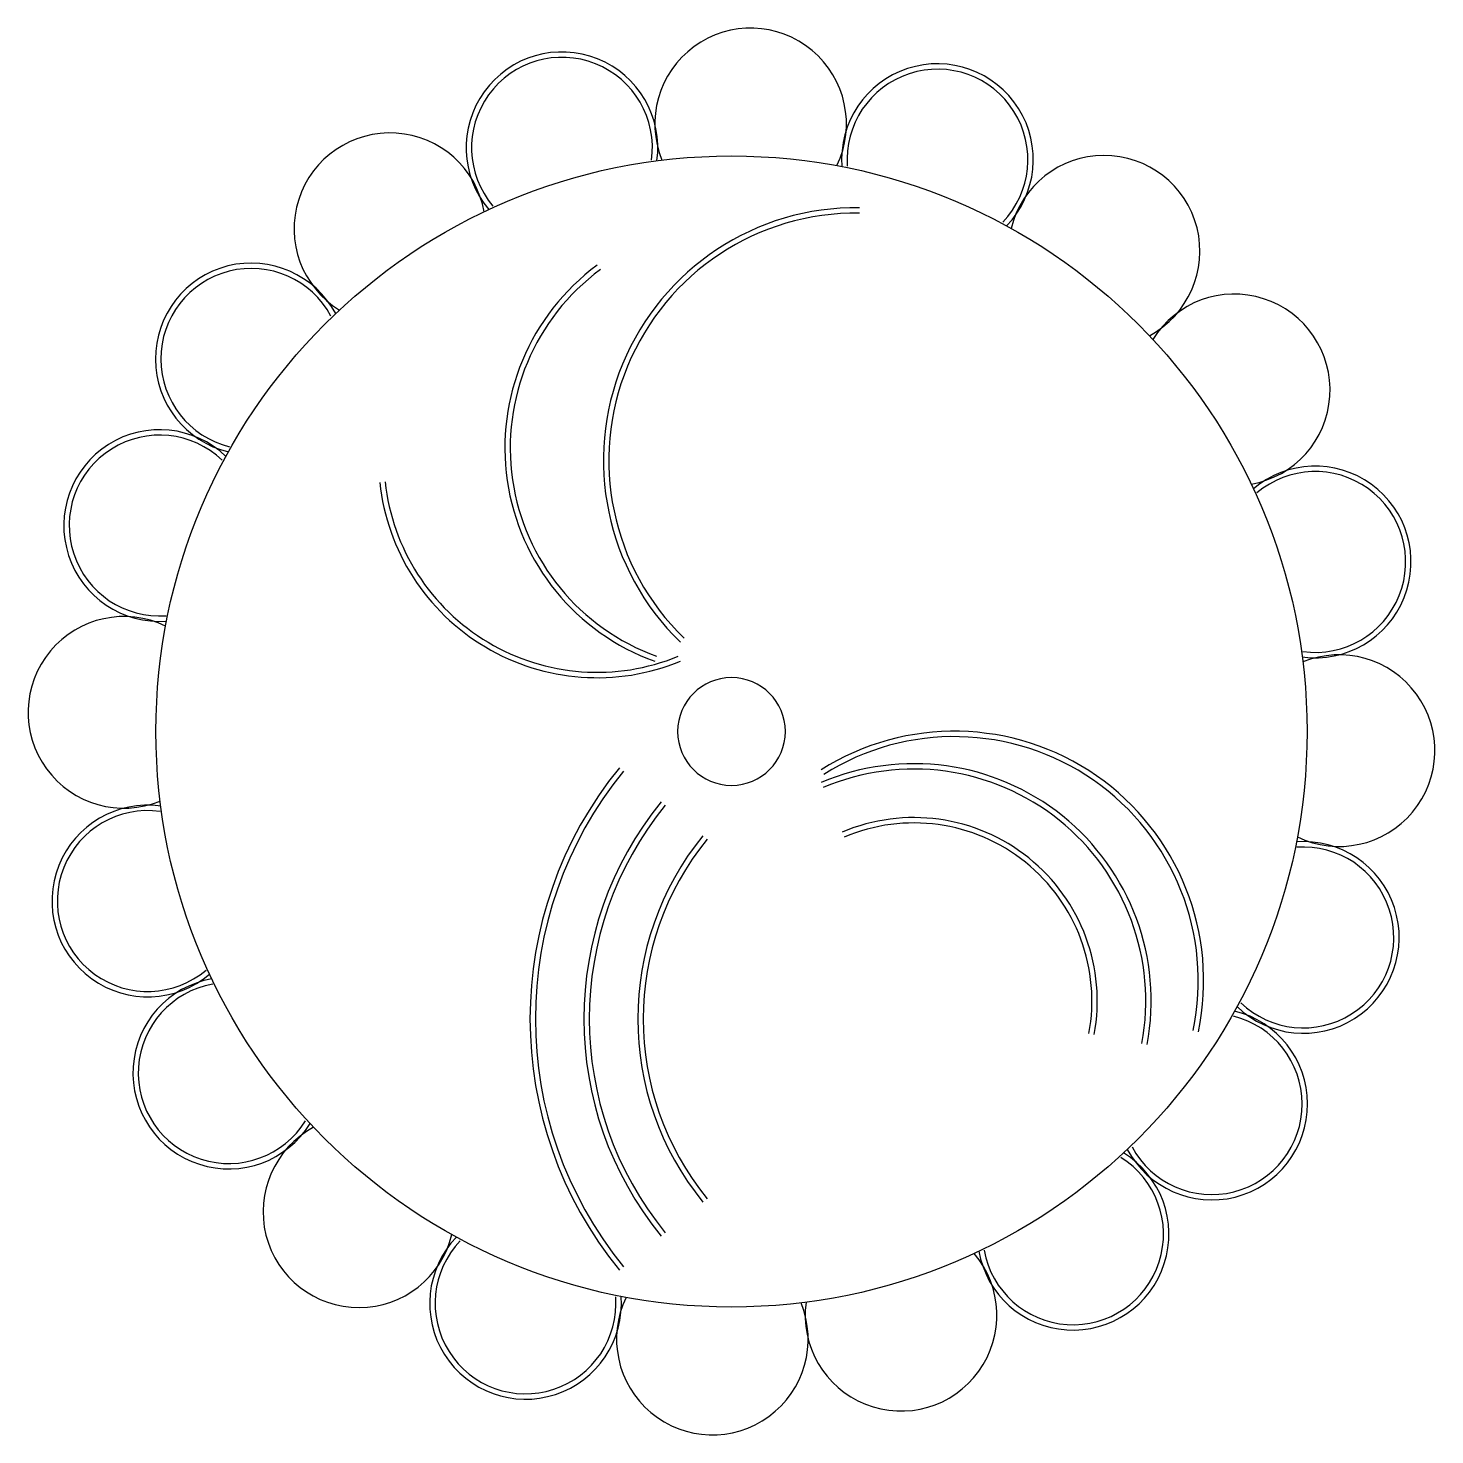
# Model space of a CAD drawing. Extents: x 28.175 to 28.437, y -6.542 to -6.281.
import ezdxf

# ---------------------------------------------------------------- set-up
doc = ezdxf.new("R2010")
doc.units = 0
doc.header["$MEASUREMENT"] = 0
doc.layers.add('TESTE', color=7, linetype='CONTINUOUS')

msp = doc.modelspace()

# ---------------------------------------------------------------- linework, layer by layer
at = {"layer": 'TESTE', "color": 4}
msp.add_circle((28.30599220619377, -6.411193267282147), 0.1068346696618816, dxfattribs=at)
for centre, radius, start, end in [((28.30954906039988, -6.298423395830234), 0.01778412429262577, 334.1921821458143, 202.1947039473514), ((28.27452716883189, -6.302843617799834), 0.01778412429262577, 352.192182145808, 220.1947039473517), ((28.27452716883189, -6.302843617799834), 0.01678412429262577, 352.192182145808, 220.1947039473517), ((28.34422278229613, -6.305041874592241), 0.01778412429262577, 316.1921821458079, 184.1947039473517), ((28.34422278229613, -6.305041874592241), 0.01678412429262577, 316.1921821458079, 184.1947039473517), ((28.24258529435068, -6.317869858377161), 0.01778412429262577, 10.19218214580793, 238.1947039473517), ((28.37515422903538, -6.322051191270976), 0.01778412429262577, 298.1921821458079, 166.1947039473517), ((28.32914339268353, -6.360892048054872), 0.04692260784859219, 89.27969633376162, 225.9110648110117), ((28.32914339268353, -6.360892048054872), 0.04592260784859219, 89.27969633376162, 225.9110648110117), ((28.2168501301826, -6.342031244440534), 0.01778412429262577, 28.19218214580793, 256.1947039473517), ((28.2168501301826, -6.342031244440534), 0.01678412429262577, 28.19218214580793, 256.1947039473517), ((28.30602085616195, -6.358546817533078), 0.04209823573773187, 126.3573853245367, 250.1812387159909), ((28.30602085616195, -6.358546817533078), 0.04109823573773187, 126.3573853245367, 250.1812387159909), ((28.39931561509876, -6.347786355439052), 0.01778412429262577, 280.1921821458079, 148.1947039473517), ((28.19984081350387, -6.37296269117979), 0.01778412429262577, 46.19218214580793, 274.1947039473516), ((28.19984081350387, -6.37296269117979), 0.01678412429262577, 46.19218214580793, 274.1947039473516), ((28.41434185567608, -6.379728229920264), 0.01778412429262577, 262.192182145808, 130.1947039473517), ((28.41434185567608, -6.379728229920264), 0.01678412429262577, 262.192182145808, 130.1947039473517), ((28.2810509403366, -6.360628121392271), 0.04057775726334559, 186.1203121046993, 292.3724144844304), ((28.2810509403366, -6.360628121392271), 0.03957775726334559, 186.1203121046993, 292.3724144844304), ((28.19322233474186, -6.407636413076034), 0.01778412429262577, 64.19218214580793, 292.1947039473517), ((28.41876207764568, -6.414750121488257), 0.01778412429262577, 244.192182145808, 112.1947039473516), ((28.30599220619377, -6.411193267282147), 0.00999999999999801, 0, 180), ((28.30599220619377, -6.411193267282147), 0.00999999999999801, 180, 0), ((28.34734384971257, -6.457430441596948), 0.04628570226265408, 348.1730455582406, 122.2999960037701), ((28.34734384971257, -6.457430441596948), 0.04528570226265408, 348.1730455582406, 122.2999960037701), ((28.34240612725531, -6.464545750213475), 0.07381520377474733, 140.8258279205333, 219.1741720794673), ((28.33984640605295, -6.461216352686996), 0.04405007095975309, 349.4412999962913, 113.0334835605797), ((28.34240612725531, -6.464545750213475), 0.07281520377474733, 140.8258279205333, 219.1741720794673), ((28.33984640605295, -6.461216352686996), 0.04305007095975309, 349.4412999962913, 113.0334835605797), ((28.19764255671146, -6.442658304644031), 0.01778412429262577, 82.19218214580793, 310.1947039473517), ((28.34240612725531, -6.464545750213475), 0.06381520377474734, 140.8258279205333, 219.1741720794673), ((28.34240612725531, -6.464545750213475), 0.06281520377474734, 140.8258279205333, 219.1741720794673), ((28.19764255671146, -6.442658304644031), 0.01678412429262577, 82.19218214580793, 310.1947039473517), ((28.33984640605295, -6.461216352686996), 0.03405007095975309, 349.4412999962913, 113.0334835605797), ((28.33984640605295, -6.461216352686996), 0.03305007095975309, 349.4412999962913, 113.0334835605797), ((28.34240612725531, -6.464545750213475), 0.05381520377474733, 140.8258279205333, 219.1741720794673), ((28.34240612725531, -6.464545750213475), 0.05281520377474733, 140.8258279205333, 219.1741720794673), ((28.41214359888368, -6.449423843384498), 0.01778412429262577, 226.1921821458079, 94.19470394735167), ((28.41214359888368, -6.449423843384498), 0.01678412429262577, 226.1921821458079, 94.19470394735167), ((28.21266879728879, -6.47460017912524), 0.01778412429262577, 100.1921821458079, 328.1947039473517), ((28.21266879728879, -6.47460017912524), 0.01678412429262577, 100.1921821458079, 328.1947039473517), ((28.39513428220494, -6.480355290123757), 0.01778412429262577, 208.1921821458079, 76.19470394735167), ((28.39513428220494, -6.480355290123757), 0.01678412429262577, 208.1921821458079, 76.19470394735167), ((28.23683018335216, -6.500335343293315), 0.01778412429262577, 118.1921821458079, 346.1947039473516), ((28.36939911803686, -6.504516676187126), 0.01778412429262577, 190.1921821458079, 58.19470394735169), ((28.36939911803686, -6.504516676187126), 0.01678412429262577, 190.1921821458079, 58.19470394735169), ((28.26776163009142, -6.51734465997205), 0.01778412429262577, 136.1921821458079, 4.194703947351663), ((28.26776163009142, -6.51734465997205), 0.01678412429262577, 136.1921821458079, 4.194703947351663), ((28.33745724355566, -6.519542916764458), 0.01778412429262577, 172.1921821458079, 40.19470394735167), ((28.30243535198766, -6.523963138734057), 0.01778412429262577, 154.1921821458144, 22.19470394735142)]:
    msp.add_arc(centre, radius, start, end, dxfattribs=at)

doc.saveas('drawing.dxf')
